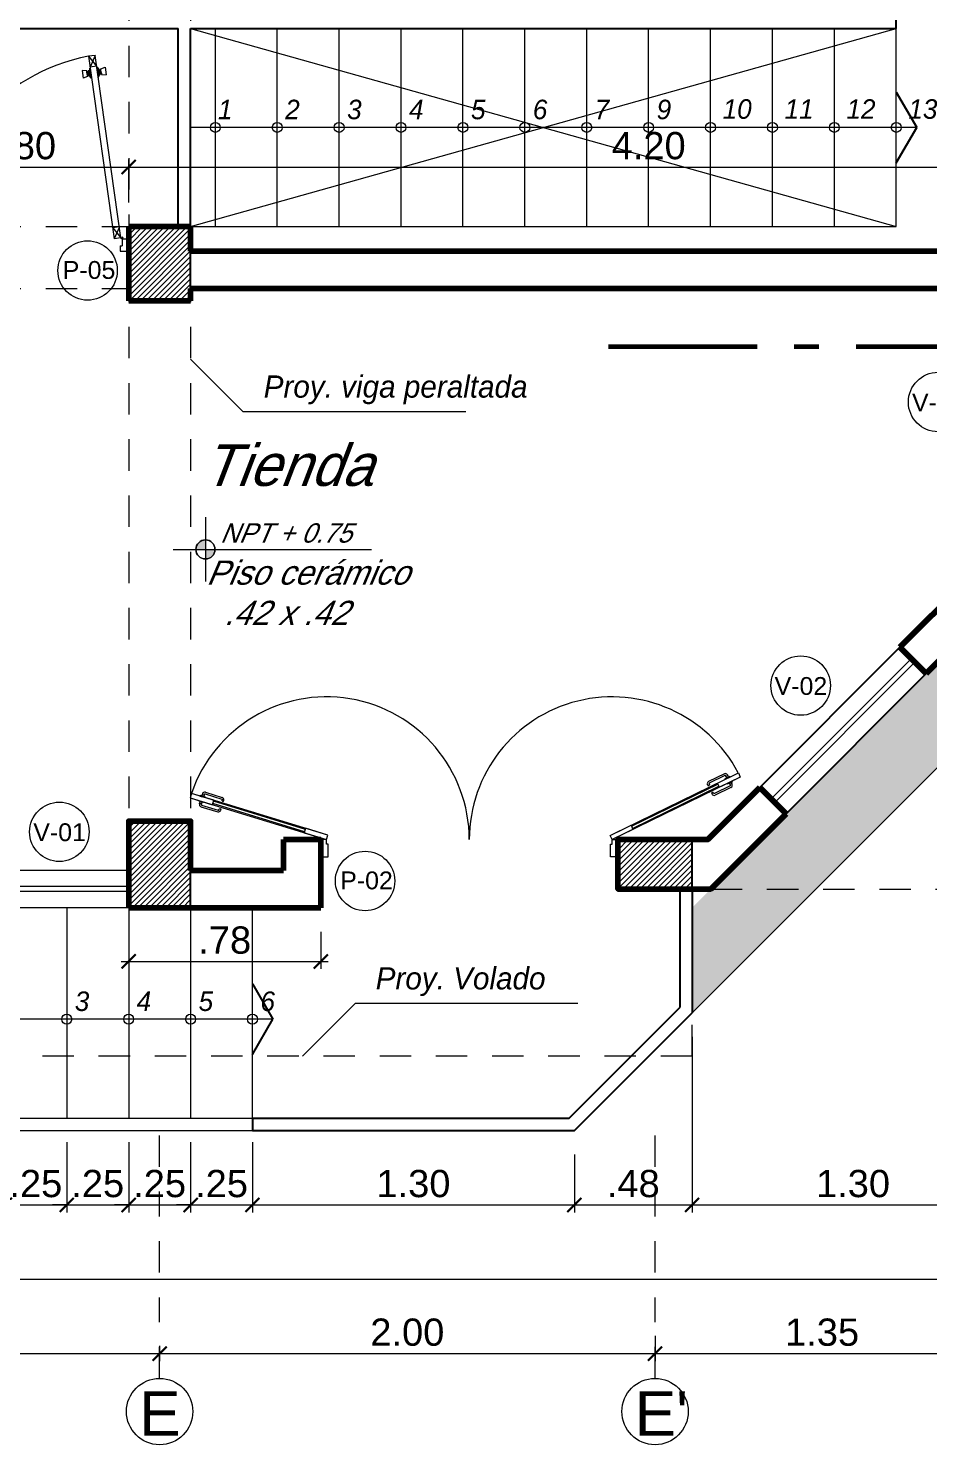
# Model space of a CAD drawing. Header units: millimetres. Extents: x 3779 to 7711, y 1445 to 3132.
# Drawn here: x 3866.92 to 3870.55, y 1479.69 to 1485.41 of the extents above; entities that cross this region are included whole.
import ezdxf

# ---------------------------------------------------------------- set-up
doc = ezdxf.new("R2010")
doc.units = ezdxf.units.MM
doc.header["$PDMODE"] = 3
for name, pattern in [('ACAD_ISO10W100', [18.5, 12, -3, 0.5, -3]), ('DASHDOTX2', [50.8, 25.4, -12.7, 0, -12.7]), ('HIDDEN', [9.525, 6.35, -3.175])]:
    doc.linetypes.add(name, pattern=pattern)
for name, color, linetype, lineweight in [('cotas', 7, 'Continuous', 5), ('EJES', 20, 'DASHDOTX2', 9), ('LINEA-DE-CORTE', 6, 'ACAD_ISO10W100', 60), ('PERSONA', 7, 'Continuous', 9), ('pluma 0.0', 33, 'Continuous', 0), ('pluma 0.5', 41, 'Continuous', 5), ('pluma 1', 1, 'Continuous', 9), ('pluma 1.5', 14, 'Continuous', 15), ('pluma 2', 2, 'Continuous', 20), ('pluma 2.5', 30, 'Continuous', 25), ('pluma 8', 98, 'Continuous', 80), ('proyecciones', 32, 'HIDDEN', 9), ('PUERTAS', 33, 'Continuous', 9), ('TEXTO', 7, 'Continuous', 9), ('TEXTURAS', 35, 'Continuous', 5), ('VEJETACION', 3, 'Continuous', 9)]:
    doc.layers.add(name, color=color, linetype=linetype, lineweight=lineweight)
doc.styles.add('nombreambiente', font='stylu.ttf', dxfattribs={"oblique": 20})
doc.styles.get("Standard").update_dxf_attribs({"font": 'arial.ttf'})
doc.styles.add('TIMES', font='arial.ttf', dxfattribs={"height": 0.11})
doc.dimstyles.new('julio', dxfattribs={"dimtxt": 0.11, "dimasz": 0.057, "dimexe": 0.03, "dimexo": 0.097, "dimgap": 0.0295, "dimtad": 1, "dimzin": 4, "dimdsep": 46, "dimtxsty": 'TIMES', "dimblk": 'ARCHTICK', "dimcen": 0, "dimdle": 0.03, "dimclrd": 256, "dimclre": 256, "dimclrt": 256, "dimadec": 0, "dimazin": 0, "dimtfac": 1, "dimtix": 1, "dimtmove": 2, "dimatfit": 2, "dimldrblk": 'ARCHTICK', "dimfxl": 1, "dimtolj": 1, "dimtzin": 0, "dimlwd": 5, "dimlwe": 5, "dimarcsym": 0})

# ---------------------------------------------------------------- blocks, each defined once
blk = doc.blocks.new('puerta 2 hojas')
at = {"layer": 'PUERTAS'}
for p, q in [((3863.72, 1522.073), (3864.957, 1522.676)), ((3864.976, 1522.635), (3863.74, 1522.033)), ((3864.822, 1522.667), (3864.67, 1522.592)), ((3864.852, 1522.656), (3864.856, 1522.65)), ((3864.957, 1522.676), (3864.976, 1522.635)), ((3863.927, 1522.162), (3864.76, 1522.567)), ((3863.936, 1522.141), (3864.77, 1522.547)), ((3864.664, 1522.553), (3864.66, 1522.562)), ((3864.886, 1522.535), (3864.734, 1522.461)), ((3864.897, 1522.565), (3864.894, 1522.572)), ((3859.683, 1522.478), (3859.67, 1522.435)), ((3859.67, 1522.435), (3860.985, 1522.033)), ((3860.998, 1522.076), (3859.683, 1522.478)), ((3859.759, 1522.378), (3859.761, 1522.385)), ((3859.789, 1522.475), (3859.786, 1522.468)), ((3859.817, 1522.49), (3859.979, 1522.44)), ((3860.774, 1522.109), (3859.888, 1522.38)), ((3860.781, 1522.131), (3859.894, 1522.402)), ((3859.991, 1522.403), (3859.994, 1522.412)), ((3864.699, 1522.481), (3864.704, 1522.472)), ((3859.774, 1522.35), (3859.936, 1522.301)), ((3859.967, 1522.325), (3859.964, 1522.316)), ((3860.985, 1522.033), (3860.998, 1522.076)), ((3863.74, 1522.033), (3863.72, 1522.073))]:
    blk.add_line(p, q, dxfattribs=at)
for points in [[(3864.838, 1522.641), (3864.835, 1522.647, 0.447405), (3864.828, 1522.651), (3864.677, 1522.577, 0.414214), (3864.675, 1522.57), (3864.679, 1522.561)], [(3864.876, 1522.563), (3864.879, 1522.558, -0.447405), (3864.877, 1522.55), (3864.726, 1522.476, -0.414214), (3864.719, 1522.479), (3864.715, 1522.488)], [(3859.78, 1522.379), (3859.778, 1522.373, 0.447405), (3859.781, 1522.366), (3859.941, 1522.317, 0.414214), (3859.948, 1522.321), (3859.951, 1522.33)], [(3859.806, 1522.463), (3859.807, 1522.469, -0.447405), (3859.814, 1522.473), (3859.974, 1522.424, -0.414214), (3859.978, 1522.417), (3859.975, 1522.408)]]:
    blk.add_lwpolyline(points, format="xyb", dxfattribs=at)
for points in [[(3864.774, 1522.537), (3864.755, 1522.578), (3864.957, 1522.676), (3864.976, 1522.635)], [(3864.83, 1522.614), (3864.828, 1522.619), (3864.878, 1522.644), (3864.881, 1522.639)], [(3864.85, 1522.574), (3864.853, 1522.569), (3864.903, 1522.594), (3864.901, 1522.599)], [(3859.884, 1522.369), (3859.897, 1522.412), (3859.683, 1522.478), (3859.67, 1522.435)], [(3859.804, 1522.394), (3859.802, 1522.389), (3859.749, 1522.405), (3859.75, 1522.41)], [(3859.817, 1522.437), (3859.819, 1522.442), (3859.765, 1522.459), (3859.763, 1522.453)], [(3860.985, 1522.033), (3860.998, 1522.076), (3860.784, 1522.142), (3860.771, 1522.099)], [(3863.74, 1522.033), (3863.72, 1522.073), (3863.922, 1522.172), (3863.941, 1522.131)]]:
    blk.add_lwpolyline(points, close=True, dxfattribs=at)
for points in [[(3864.843, 1522.627), (3864.863, 1522.637), (3864.856, 1522.65), (3864.838, 1522.641), (3864.843, 1522.627)], [(3864.868, 1522.576), (3864.888, 1522.586), (3864.894, 1522.572), (3864.876, 1522.563), (3864.868, 1522.576)], [(3859.786, 1522.394), (3859.765, 1522.4), (3859.761, 1522.385), (3859.78, 1522.379), (3859.786, 1522.394)], [(3859.803, 1522.447), (3859.781, 1522.454), (3859.786, 1522.468), (3859.806, 1522.463), (3859.803, 1522.447)], [(3861, 1521.865), (3861, 1521.988), (3860.985, 1521.988), (3860.985, 1522.033), (3860.93, 1522.033), (3860.93, 1521.865), (3861, 1521.865)], [(3863.725, 1521.865), (3863.725, 1521.988), (3863.74, 1521.988), (3863.74, 1522.033), (3863.795, 1522.033), (3863.795, 1521.865), (3863.725, 1521.865)]]:
    blk.add_lwpolyline(points, dxfattribs=at)
for centre, radius, start, end in [((3860.985, 1522.032), 1.377, 0.0593, 161.0873), ((3863.739, 1522.032), 1.377, 27.89, 179.9407), ((3864.832, 1522.646), 0.0224, 25.9712, 115.9712), ((3864.68, 1522.572), 0.0224, 115.9712, 205.9712), ((3864.668, 1522.565), 0.0122, 252.1494, 339.793), ((3864.876, 1522.556), 0.0224, 295.9712, 25.9712), ((3859.781, 1522.372), 0.0224, 163.0103, 253.0103), ((3859.81, 1522.468), 0.0224, 73.0103, 163.0103), ((3859.985, 1522.414), 0.0122, 209.1885, 296.8321), ((3859.972, 1522.419), 0.0224, 343.0103, 73.0103), ((3864.711, 1522.476), 0.0122, 72.1494, 159.793), ((3864.724, 1522.481), 0.0224, 205.9712, 295.9712), ((3859.943, 1522.322), 0.0224, 253.0103, 343.0103), ((3859.957, 1522.319), 0.0122, 29.1885, 116.8321)]:
    blk.add_arc(centre, radius, start, end, dxfattribs=at)
blk = doc.blocks.new('iiuyu')
at = {"layer": 'pluma 1', "ltscale": 0.3}
h = blk.add_hatch(color=256, dxfattribs=at)
h.paths.add_polyline_path([(1118.6362, 393.0279, 0.414214), (1118.5977, 392.9893), (1118.6362, 392.9893)])
h.paths.add_polyline_path([(1118.6747, 392.9893), (1118.6362, 392.9893), (1118.6362, 392.9508, 0.414214)])
for p, q in [((1118.6362, 393.1195), (1118.6362, 392.8592)), ((1118.506, 392.9893), (1119.307, 392.9893))]:
    blk.add_line(p, q, dxfattribs=at)
blk.add_circle((1118.6362, 392.9893), 0.0385, dxfattribs=at)
for start, end in [(0, 180), (180, 0)]:
    blk.add_arc((1118.6362, 392.9893), 0.0385, start, end, dxfattribs=at)
blk = doc.blocks.new('eqwqewr')
at = {"layer": 'PUERTAS'}
for p, q in [((0.1178, 0.7625, 4483.175), (0.0879, 0.7582, 4483.175)), ((0.0879, 0.7582, 4483.175), (0.2051, -0.0706, 4483.175)), ((0.1248, 0.713, 4483.175), (0.0949, 0.7087, 4483.175)), ((0.235, -0.0663, 4483.175), (0.1178, 0.7625, 4483.175)), ((0.1254, 0.7084, 4483.175), (0.1268, 0.7086, 4483.175)), ((0.1331, 0.6637, 4483.175), (0.1268, 0.7086, 4483.175)), ((0.1268, 0.7086, 4483.175), (0.1336, 0.6992, 4483.175)), ((0.1437, 0.7013, 4483.175), (0.1635, 0.7082, 4483.175)), ((0.1635, 0.7082, 4483.175), (0.1684, 0.6743, 4483.175)), ((0.0589, 0.6934, 4483.175), (0.0637, 0.6595, 4483.175)), ((0.0799, 0.6922, 4483.175), (0.0589, 0.6934, 4483.175)), ((0.0835, 0.6664, 4483.175), (0.0637, 0.6595, 4483.175)), ((0.0806, 0.6868, 4483.175), (0.0799, 0.6922, 4483.175)), ((0.084, 0.6873, 4483.175), (0.0806, 0.6868, 4483.175)), ((0.0828, 0.6718, 4483.175), (0.0806, 0.6868, 4483.175)), ((0.0862, 0.6723, 4483.175), (0.0828, 0.6718, 4483.175)), ((0.0828, 0.6718, 4483.175), (0.0835, 0.6664, 4483.175)), ((0.0871, 0.6898, 4483.175), (0.0837, 0.6893, 4483.175)), ((0.084, 0.6873, 4483.175), (0.0837, 0.6893, 4483.175)), ((0.0862, 0.6723, 4483.175), (0.084, 0.6873, 4483.175)), ((0.0862, 0.6723, 4483.175), (0.0864, 0.6703, 4483.175)), ((0.0898, 0.6708, 4483.175), (0.0864, 0.6703, 4483.175)), ((0.0902, 0.693, 4483.175), (0.0868, 0.6925, 4483.175)), ((0.0871, 0.6898, 4483.175), (0.0868, 0.6925, 4483.175)), ((0.0898, 0.6708, 4483.175), (0.0871, 0.6898, 4483.175)), ((0.0898, 0.6708, 4483.175), (0.0902, 0.6681, 4483.175)), ((0.0942, 0.704, 4483.175), (0.0902, 0.693, 4483.175)), ((0.0936, 0.6685, 4483.175), (0.0902, 0.693, 4483.175)), ((0.0936, 0.6685, 4483.175), (0.0902, 0.6681, 4483.175)), ((0.1005, 0.6591, 4483.175), (0.0936, 0.6685, 4483.175)), ((0.0955, 0.7042, 4483.175), (0.0942, 0.704, 4483.175)), ((0.1005, 0.6591, 4483.175), (0.0942, 0.704, 4483.175)), ((0.0987, 0.6817, 4483.175), (0.0987, 0.6817, 4483.175)), ((0.0987, 0.6817, 4483.175), (0.0987, 0.6817, 4483.175)), ((0.1019, 0.6593, 4483.175), (0.1005, 0.6591, 4483.175)), ((0.1318, 0.6635, 4483.175), (0.1331, 0.6637, 4483.175)), ((0.1331, 0.6637, 4483.175), (0.1371, 0.6747, 4483.175)), ((0.1336, 0.6992, 4483.175), (0.137, 0.6996, 4483.175)), ((0.1371, 0.6747, 4483.175), (0.1336, 0.6992, 4483.175)), ((0.1374, 0.6969, 4483.175), (0.137, 0.6996, 4483.175)), ((0.1371, 0.6747, 4483.175), (0.1405, 0.6752, 4483.175)), ((0.1374, 0.6969, 4483.175), (0.1408, 0.6974, 4483.175)), ((0.1401, 0.6779, 4483.175), (0.1374, 0.6969, 4483.175)), ((0.1401, 0.6779, 4483.175), (0.1435, 0.6784, 4483.175)), ((0.1401, 0.6779, 4483.175), (0.1405, 0.6752, 4483.175)), ((0.1411, 0.6954, 4483.175), (0.1408, 0.6974, 4483.175)), ((0.1411, 0.6954, 4483.175), (0.1445, 0.6958, 4483.175)), ((0.1432, 0.6804, 4483.175), (0.1411, 0.6954, 4483.175)), ((0.1432, 0.6804, 4483.175), (0.1466, 0.6809, 4483.175)), ((0.1432, 0.6804, 4483.175), (0.1435, 0.6784, 4483.175)), ((0.1445, 0.6958, 4483.175), (0.1437, 0.7013, 4483.175)), ((0.1466, 0.6809, 4483.175), (0.1445, 0.6958, 4483.175)), ((0.1466, 0.6809, 4483.175), (0.1474, 0.6755, 4483.175)), ((0.1474, 0.6755, 4483.175), (0.1684, 0.6743, 4483.175)), ((0.228, -0.0168, 4483.175), (0.1981, -0.021, 4483.175)), ((-0.5995, -0.0707, 4483.175), (-0.6297, -0.0707, 4483.175)), ((-0.6297, -0.0707, 4483.175), (-0.6297, -0.1273, 4483.175)), ((-0.5909, -0.1273, 4483.175), (-0.6297, -0.1273, 4483.175)), ((-0.5995, -0.0707, 4483.175), (-0.5995, -0.1019, 4483.175)), ((-0.5909, -0.1019, 4483.175), (-0.5995, -0.1019, 4483.175)), ((-0.5909, -0.1019, 4483.175), (-0.5909, -0.1273, 4483.175)), ((0.235, -0.0663, 4483.175), (0.2051, -0.0706, 4483.175)), ((0.2315, -0.1019, 4483.175), (0.2401, -0.1019, 4483.175)), ((0.2315, -0.1019, 4483.175), (0.2315, -0.1273, 4483.175)), ((0.2315, -0.1273, 4483.175), (0.2703, -0.1273, 4483.175)), ((0.2401, -0.0707, 4483.175), (0.2401, -0.1019, 4483.175)), ((0.2401, -0.0707, 4483.175), (0.2703, -0.0707, 4483.175)), ((0.2401, -0.0707, 4483.175), (0.2401, -0.1019, 4483.175)), ((0.2703, -0.0707, 4483.175), (0.2703, -0.1273, 4483.175))]:
    blk.add_line(p, q, dxfattribs=at)
for radius in [0.00461, 0.000461]:
    blk.add_circle((0.2397, -0.0661, 4483.175), radius, dxfattribs=at)
at = {"layer": 'TEXTURAS', "linetype": 'Continuous', "extrusion": (-4.60854e-07, -6.59516e-08, 1)}
for p, q in [((0.0879, 0.7582, 4483.175), (0.1248, 0.713, 4483.175)), ((0.1178, 0.7625, 4483.175), (0.0949, 0.7087, 4483.175)), ((0.1981, -0.021, 4483.175), (0.235, -0.0663, 4483.175)), ((0.228, -0.0168, 4483.175), (0.2051, -0.0706, 4483.175))]:
    blk.add_line(p, q, dxfattribs=at)
at = {"layer": 'TEXTURAS'}
blk.add_arc((0.2406, -0.0678, 4483.175), 0.8401, 100.47523, 180.19864, dxfattribs=at)
blk = doc.blocks.new('_ArchTick')
at = {"color": 0, "linetype": 'ByBlock', "lineweight": 40, "const_width": 0.15}
blk.add_lwpolyline([(-0.5, -0.5), (0.5, 0.5)], dxfattribs=at)
blk = doc.blocks.new('*D109')
at = {"layer": 'cotas', "lineweight": 5, "transparency": 16777216}
for p, q in [((3865.417, 1480.0592), (3867.477, 1480.0592)), ((3865.447, 1480.0817), (3865.447, 1480.0292)), ((3867.447, 1480.0902), (3867.447, 1480.0292))]:
    blk.add_line(p, q, dxfattribs=at)
at = {"layer": 'Defpoints', "color": 0, "transparency": 16777216}
for p in [(3865.447, 1480.1787), (3867.447, 1480.1872), (3867.447, 1480.0592)]:
    blk.add_point(p, dxfattribs=at)
at = {"layer": 'cotas', "lineweight": 5, "transparency": 16777216, "xscale": 0.057, "yscale": 0.057, "zscale": 0.057, "rotation": 180}
blk.add_blockref('_ArchTick', (3865.447, 1480.0592), dxfattribs=at)
at = {"layer": 'cotas', "lineweight": 5, "transparency": 16777216, "xscale": 0.057, "yscale": 0.057, "zscale": 0.057}
blk.add_blockref('_ArchTick', (3867.447, 1480.0592), dxfattribs=at)
at = {"layer": 'cotas', "transparency": 16777216, "insert": (3866.3285, 1480.15), "char_height": 0.11, "attachment_point": 5, "style": 'TIMES'}
blk.add_mtext('\\A1;2.00', dxfattribs=at)
blk = doc.blocks.new('*D110')
at = {"layer": 'cotas', "lineweight": 5, "transparency": 16777216}
for p, q in [((3869.4477, 1480.131), (3869.4477, 1480.0292)), ((3867.417, 1480.0592), (3869.4777, 1480.0592)), ((3867.447, 1480.0902), (3867.447, 1480.0292))]:
    blk.add_line(p, q, dxfattribs=at)
at = {"layer": 'Defpoints', "color": 0, "transparency": 16777216}
for p in [(3869.4477, 1480.228), (3867.447, 1480.1872), (3869.4477, 1480.0592)]:
    blk.add_point(p, dxfattribs=at)
at = {"layer": 'cotas', "lineweight": 5, "transparency": 16777216, "xscale": 0.057, "yscale": 0.057, "zscale": 0.057, "rotation": 180}
blk.add_blockref('_ArchTick', (3867.447, 1480.0592), dxfattribs=at)
at = {"layer": 'cotas', "lineweight": 5, "transparency": 16777216, "xscale": 0.057, "yscale": 0.057, "zscale": 0.057}
blk.add_blockref('_ArchTick', (3869.4477, 1480.0592), dxfattribs=at)
at = {"layer": 'cotas', "transparency": 16777216, "insert": (3868.4474, 1480.1449), "char_height": 0.11, "attachment_point": 5, "style": 'TIMES'}
blk.add_mtext('\\A1;2.00', dxfattribs=at)
blk = doc.blocks.new('*D111')
at = {"layer": 'cotas', "lineweight": 5, "transparency": 16777216}
for p, q in [((3870.797, 1480.2562), (3870.797, 1480.0292)), ((3869.4477, 1480.131), (3869.4477, 1480.0292)), ((3869.4177, 1480.0592), (3870.827, 1480.0592))]:
    blk.add_line(p, q, dxfattribs=at)
at = {"layer": 'Defpoints', "color": 0, "transparency": 16777216}
for p in [(3870.797, 1480.3532), (3869.4477, 1480.228), (3870.797, 1480.0592)]:
    blk.add_point(p, dxfattribs=at)
at = {"layer": 'cotas', "lineweight": 5, "transparency": 16777216, "xscale": 0.057, "yscale": 0.057, "zscale": 0.057, "rotation": 180}
blk.add_blockref('_ArchTick', (3869.4477, 1480.0592), dxfattribs=at)
at = {"layer": 'cotas', "lineweight": 5, "transparency": 16777216, "xscale": 0.057, "yscale": 0.057, "zscale": 0.057}
blk.add_blockref('_ArchTick', (3870.797, 1480.0592), dxfattribs=at)
at = {"layer": 'cotas', "transparency": 16777216, "insert": (3870.1224, 1480.1449), "char_height": 0.11, "attachment_point": 5, "style": 'TIMES'}
blk.add_mtext('\\A1;1.35', dxfattribs=at)
blk = doc.blocks.new('*D44')
at = {"layer": 'cotas', "lineweight": 5, "transparency": 16777216}
for p, q in [((3856.522, 1480.8622), (3856.522, 1480.3292)), ((3871.522, 1480.8622), (3871.522, 1480.3292)), ((3856.492, 1480.3592), (3871.552, 1480.3592))]:
    blk.add_line(p, q, dxfattribs=at)
at = {"layer": 'Defpoints', "color": 0, "transparency": 16777216}
for p in [(3856.522, 1480.9592), (3871.522, 1480.9592), (3871.522, 1480.3592)]:
    blk.add_point(p, dxfattribs=at)
at = {"layer": 'cotas', "lineweight": 5, "transparency": 16777216, "xscale": 0.057, "yscale": 0.057, "zscale": 0.057, "rotation": 180}
blk.add_blockref('_ArchTick', (3856.522, 1480.3592), dxfattribs=at)
at = {"layer": 'cotas', "lineweight": 5, "transparency": 16777216, "xscale": 0.057, "yscale": 0.057, "zscale": 0.057}
blk.add_blockref('_ArchTick', (3871.522, 1480.3592), dxfattribs=at)
at = {"layer": 'cotas', "transparency": 16777216, "insert": (3864.022, 1480.4449), "char_height": 0.11, "attachment_point": 5, "style": 'TIMES'}
blk.add_mtext('\\A1;15.00', dxfattribs=at)
blk = doc.blocks.new('*D121')
at = {"layer": 'cotas', "lineweight": 5, "transparency": 16777216}
for p, q in [((3866.822, 1480.9122), (3866.822, 1480.6292)), ((3867.072, 1480.9122), (3867.072, 1480.6292)), ((3866.822, 1480.6592), (3866.765, 1480.6592)), ((3866.822, 1480.6592), (3867.072, 1480.6592)), ((3867.072, 1480.6592), (3867.129, 1480.6592))]:
    blk.add_line(p, q, dxfattribs=at)
at = {"layer": 'Defpoints', "color": 0, "transparency": 16777216}
for p in [(3866.822, 1481.0092), (3867.072, 1481.0092), (3867.072, 1480.6592)]:
    blk.add_point(p, dxfattribs=at)
at = {"layer": 'cotas', "lineweight": 5, "transparency": 16777216, "xscale": 0.057, "yscale": 0.057, "zscale": 0.057}
blk.add_blockref('_ArchTick', (3866.822, 1480.6592), dxfattribs=at)
at = {"layer": 'cotas', "lineweight": 5, "transparency": 16777216, "xscale": 0.057, "yscale": 0.057, "zscale": 0.057, "rotation": 180}
blk.add_blockref('_ArchTick', (3867.072, 1480.6592), dxfattribs=at)
at = {"layer": 'cotas', "transparency": 16777216, "insert": (3866.947, 1480.7449), "char_height": 0.11, "attachment_point": 5, "style": 'TIMES'}
blk.add_mtext('\\A1;.25', dxfattribs=at)
blk = doc.blocks.new('*D122')
at = {"layer": 'cotas', "lineweight": 5, "transparency": 16777216}
for p, q in [((3867.072, 1480.9122), (3867.072, 1480.6292)), ((3867.322, 1480.9122), (3867.322, 1480.6292)), ((3867.072, 1480.6592), (3867.015, 1480.6592)), ((3867.072, 1480.6592), (3867.322, 1480.6592)), ((3867.322, 1480.6592), (3867.379, 1480.6592))]:
    blk.add_line(p, q, dxfattribs=at)
at = {"layer": 'Defpoints', "color": 0, "transparency": 16777216}
for p in [(3867.072, 1481.0092), (3867.322, 1481.0092), (3867.322, 1480.6592)]:
    blk.add_point(p, dxfattribs=at)
at = {"layer": 'cotas', "lineweight": 5, "transparency": 16777216, "xscale": 0.057, "yscale": 0.057, "zscale": 0.057}
blk.add_blockref('_ArchTick', (3867.072, 1480.6592), dxfattribs=at)
at = {"layer": 'cotas', "lineweight": 5, "transparency": 16777216, "xscale": 0.057, "yscale": 0.057, "zscale": 0.057, "rotation": 180}
blk.add_blockref('_ArchTick', (3867.322, 1480.6592), dxfattribs=at)
at = {"layer": 'cotas', "transparency": 16777216, "insert": (3867.197, 1480.7449), "char_height": 0.11, "attachment_point": 5, "style": 'TIMES'}
blk.add_mtext('\\A1;.25', dxfattribs=at)
blk = doc.blocks.new('*D123')
at = {"layer": 'cotas', "lineweight": 5, "transparency": 16777216}
for p, q in [((3867.322, 1480.9122), (3867.322, 1480.6292)), ((3867.572, 1480.9122), (3867.572, 1480.6292)), ((3867.322, 1480.6592), (3867.265, 1480.6592)), ((3867.322, 1480.6592), (3867.572, 1480.6592)), ((3867.572, 1480.6592), (3867.629, 1480.6592))]:
    blk.add_line(p, q, dxfattribs=at)
at = {"layer": 'Defpoints', "color": 0, "transparency": 16777216}
for p in [(3867.322, 1481.0092), (3867.572, 1481.0092), (3867.572, 1480.6592)]:
    blk.add_point(p, dxfattribs=at)
at = {"layer": 'cotas', "lineweight": 5, "transparency": 16777216, "xscale": 0.057, "yscale": 0.057, "zscale": 0.057}
blk.add_blockref('_ArchTick', (3867.322, 1480.6592), dxfattribs=at)
at = {"layer": 'cotas', "lineweight": 5, "transparency": 16777216, "xscale": 0.057, "yscale": 0.057, "zscale": 0.057, "rotation": 180}
blk.add_blockref('_ArchTick', (3867.572, 1480.6592), dxfattribs=at)
at = {"layer": 'cotas', "transparency": 16777216, "insert": (3867.447, 1480.7449), "char_height": 0.11, "attachment_point": 5, "style": 'TIMES'}
blk.add_mtext('\\A1;.25', dxfattribs=at)
blk = doc.blocks.new('*D124')
at = {"layer": 'cotas', "lineweight": 5, "transparency": 16777216}
for p, q in [((3867.572, 1480.9122), (3867.572, 1480.6292)), ((3867.822, 1480.9122), (3867.822, 1480.6292)), ((3867.572, 1480.6592), (3867.515, 1480.6592)), ((3867.572, 1480.6592), (3867.822, 1480.6592)), ((3867.822, 1480.6592), (3867.879, 1480.6592))]:
    blk.add_line(p, q, dxfattribs=at)
at = {"layer": 'Defpoints', "color": 0, "transparency": 16777216}
for p in [(3867.572, 1481.0092), (3867.822, 1481.0092), (3867.822, 1480.6592)]:
    blk.add_point(p, dxfattribs=at)
at = {"layer": 'cotas', "lineweight": 5, "transparency": 16777216, "xscale": 0.057, "yscale": 0.057, "zscale": 0.057}
blk.add_blockref('_ArchTick', (3867.572, 1480.6592), dxfattribs=at)
at = {"layer": 'cotas', "lineweight": 5, "transparency": 16777216, "xscale": 0.057, "yscale": 0.057, "zscale": 0.057, "rotation": 180}
blk.add_blockref('_ArchTick', (3867.822, 1480.6592), dxfattribs=at)
at = {"layer": 'cotas', "transparency": 16777216, "insert": (3867.697, 1480.7449), "char_height": 0.11, "attachment_point": 5, "style": 'TIMES'}
blk.add_mtext('\\A1;.25', dxfattribs=at)
blk = doc.blocks.new('*D125')
at = {"layer": 'cotas', "lineweight": 5, "transparency": 16777216}
for p, q in [((3870.897, 1481.7622), (3870.897, 1480.6292)), ((3869.5977, 1481.338), (3869.5977, 1480.6292)), ((3869.5677, 1480.6592), (3870.927, 1480.6592))]:
    blk.add_line(p, q, dxfattribs=at)
at = {"layer": 'Defpoints', "color": 0, "transparency": 16777216}
for p in [(3870.897, 1481.8592), (3869.5977, 1481.435), (3870.897, 1480.6592)]:
    blk.add_point(p, dxfattribs=at)
at = {"layer": 'cotas', "lineweight": 5, "transparency": 16777216, "xscale": 0.057, "yscale": 0.057, "zscale": 0.057, "rotation": 180}
blk.add_blockref('_ArchTick', (3869.5977, 1480.6592), dxfattribs=at)
at = {"layer": 'cotas', "lineweight": 5, "transparency": 16777216, "xscale": 0.057, "yscale": 0.057, "zscale": 0.057}
blk.add_blockref('_ArchTick', (3870.897, 1480.6592), dxfattribs=at)
at = {"layer": 'cotas', "transparency": 16777216, "insert": (3870.2474, 1480.7449), "char_height": 0.11, "attachment_point": 5, "style": 'TIMES'}
blk.add_mtext('\\A1;1.30', dxfattribs=at)
blk = doc.blocks.new('*D64')
at = {"layer": 'cotas', "lineweight": 5, "transparency": 16777216}
for p, q in [((3866.522, 1484.7062), (3866.522, 1484.8792)), ((3867.322, 1484.7062), (3867.322, 1484.8792)), ((3866.492, 1484.8492), (3867.352, 1484.8492))]:
    blk.add_line(p, q, dxfattribs=at)
at = {"layer": 'Defpoints', "color": 0, "transparency": 16777216}
for p in [(3867.322, 1484.8492), (3866.522, 1484.6092), (3867.322, 1484.6092)]:
    blk.add_point(p, dxfattribs=at)
at = {"layer": 'cotas', "lineweight": 5, "transparency": 16777216, "xscale": 0.057, "yscale": 0.057, "zscale": 0.057, "rotation": 180}
blk.add_blockref('_ArchTick', (3866.522, 1484.8492), dxfattribs=at)
at = {"layer": 'cotas', "lineweight": 5, "transparency": 16777216, "xscale": 0.057, "yscale": 0.057, "zscale": 0.057}
blk.add_blockref('_ArchTick', (3867.322, 1484.8492), dxfattribs=at)
at = {"layer": 'cotas', "transparency": 16777216, "insert": (3866.922, 1484.9349), "char_height": 0.11, "attachment_point": 5, "style": 'TIMES'}
blk.add_mtext('\\A1;.80', dxfattribs=at)
blk = doc.blocks.new('*D65')
at = {"layer": 'cotas', "lineweight": 5, "transparency": 16777216}
for p, q in [((3867.322, 1484.7062), (3867.322, 1484.8792)), ((3871.522, 1484.6062), (3871.522, 1484.8792)), ((3867.292, 1484.8492), (3871.552, 1484.8492))]:
    blk.add_line(p, q, dxfattribs=at)
at = {"layer": 'Defpoints', "color": 0, "transparency": 16777216}
for p in [(3871.522, 1484.8492), (3867.322, 1484.6092), (3871.522, 1484.5092)]:
    blk.add_point(p, dxfattribs=at)
at = {"layer": 'cotas', "lineweight": 5, "transparency": 16777216, "xscale": 0.057, "yscale": 0.057, "zscale": 0.057, "rotation": 180}
blk.add_blockref('_ArchTick', (3867.322, 1484.8492), dxfattribs=at)
at = {"layer": 'cotas', "lineweight": 5, "transparency": 16777216, "xscale": 0.057, "yscale": 0.057, "zscale": 0.057}
blk.add_blockref('_ArchTick', (3871.522, 1484.8492), dxfattribs=at)
at = {"layer": 'cotas', "transparency": 16777216, "insert": (3869.422, 1484.9349), "char_height": 0.11, "attachment_point": 5, "style": 'TIMES'}
blk.add_mtext('\\A1;4.20', dxfattribs=at)
blk = doc.blocks.new('*D70')
at = {"layer": 'cotas', "lineweight": 5, "transparency": 16777216}
for p, q in [((3867.322, 1481.7622), (3867.322, 1481.6122)), ((3868.0977, 1481.7622), (3868.0977, 1481.6122)), ((3867.292, 1481.6422), (3868.1277, 1481.6422))]:
    blk.add_line(p, q, dxfattribs=at)
at = {"layer": 'Defpoints', "color": 0, "transparency": 16777216}
for p in [(3867.322, 1481.8592), (3868.0977, 1481.8592), (3868.0977, 1481.6422)]:
    blk.add_point(p, dxfattribs=at)
at = {"layer": 'cotas', "lineweight": 5, "transparency": 16777216, "xscale": 0.057, "yscale": 0.057, "zscale": 0.057, "rotation": 180}
blk.add_blockref('_ArchTick', (3867.322, 1481.6422), dxfattribs=at)
at = {"layer": 'cotas', "lineweight": 5, "transparency": 16777216, "xscale": 0.057, "yscale": 0.057, "zscale": 0.057}
blk.add_blockref('_ArchTick', (3868.0977, 1481.6422), dxfattribs=at)
at = {"layer": 'cotas', "transparency": 16777216, "insert": (3867.7099, 1481.7278), "char_height": 0.11, "attachment_point": 5, "style": 'TIMES'}
blk.add_mtext('\\A1;.78', dxfattribs=at)
blk = doc.blocks.new('*D81')
at = {"layer": 'cotas', "lineweight": 5, "transparency": 16777216}
for p, q in [((3867.822, 1480.8622), (3867.822, 1480.6292)), ((3869.122, 1480.8622), (3869.122, 1480.6292)), ((3867.792, 1480.6592), (3869.152, 1480.6592))]:
    blk.add_line(p, q, dxfattribs=at)
at = {"layer": 'Defpoints', "color": 0, "transparency": 16777216}
for p in [(3867.822, 1480.9592), (3869.122, 1480.9592), (3869.122, 1480.6592)]:
    blk.add_point(p, dxfattribs=at)
at = {"layer": 'cotas', "lineweight": 5, "transparency": 16777216, "xscale": 0.057, "yscale": 0.057, "zscale": 0.057, "rotation": 180}
blk.add_blockref('_ArchTick', (3867.822, 1480.6592), dxfattribs=at)
at = {"layer": 'cotas', "lineweight": 5, "transparency": 16777216, "xscale": 0.057, "yscale": 0.057, "zscale": 0.057}
blk.add_blockref('_ArchTick', (3869.122, 1480.6592), dxfattribs=at)
at = {"layer": 'cotas', "transparency": 16777216, "insert": (3868.472, 1480.7449), "char_height": 0.11, "attachment_point": 5, "style": 'TIMES'}
blk.add_mtext('\\A1;1.30', dxfattribs=at)
blk = doc.blocks.new('*D82')
at = {"layer": 'cotas', "lineweight": 5, "transparency": 16777216}
for p, q in [((3869.122, 1480.8622), (3869.122, 1480.6292)), ((3869.5977, 1480.8353), (3869.5977, 1480.6292)), ((3869.092, 1480.6592), (3869.6277, 1480.6592))]:
    blk.add_line(p, q, dxfattribs=at)
at = {"layer": 'Defpoints', "color": 0, "transparency": 16777216}
for p in [(3869.122, 1480.9592), (3869.5977, 1480.9323), (3869.5977, 1480.6592)]:
    blk.add_point(p, dxfattribs=at)
at = {"layer": 'cotas', "lineweight": 5, "transparency": 16777216, "xscale": 0.057, "yscale": 0.057, "zscale": 0.057, "rotation": 180}
blk.add_blockref('_ArchTick', (3869.122, 1480.6592), dxfattribs=at)
at = {"layer": 'cotas', "lineweight": 5, "transparency": 16777216, "xscale": 0.057, "yscale": 0.057, "zscale": 0.057}
blk.add_blockref('_ArchTick', (3869.5977, 1480.6592), dxfattribs=at)
at = {"layer": 'cotas', "transparency": 16777216, "insert": (3869.3599, 1480.7449), "char_height": 0.11, "attachment_point": 5, "style": 'TIMES'}
blk.add_mtext('\\A1;.48', dxfattribs=at)

msp = doc.modelspace()

# ---------------------------------------------------------------- hatches: boundary and pattern name
at = {"layer": 'TEXTURAS'}
h = msp.add_hatch(dxfattribs=at)
h.set_pattern_fill('LINE', color=256, scale=0.005, angle=45)
h.set_pattern_definition([(45, (13.458548, -57.590765), (-0.01122532015, 0.01122532015), [])])
h.paths.add_polyline_path([(3867.572, 1484.6092), (3867.322, 1484.6092), (3867.322, 1484.3092), (3867.572, 1484.3092)])
h = msp.add_hatch(dxfattribs=at)
h.set_pattern_fill('LINE', color=256, scale=0.005, angle=45)
h.set_pattern_definition([(45, (13.458548, -57.290765), (-0.01122532015, 0.01122532015), [])])
h.paths.add_polyline_path([(3867.572, 1482.2092), (3867.472, 1482.2092), (3867.322, 1482.2092), (3867.322, 1481.8592), (3867.572, 1481.8592)])
h = msp.add_hatch(dxfattribs=at)
h.set_pattern_fill('LINE', color=256, scale=0.005, angle=45)
h.set_pattern_definition([(45, (2.658548, -57.515765), (-0.01122532015, 0.01122532015), [])])
h.paths.add_polyline_path([(3869.5977, 1482.1342), (3869.2977, 1482.1342), (3869.2977, 1481.9342), (3869.5977, 1481.9342)])
at = {"layer": 'VEJETACION'}
h = msp.add_hatch(dxfattribs=at)
h.set_pattern_fill('AR-SAND', color=256, scale=0.0008)
h.set_pattern_definition([(37.5, (2.658548, -57.590765), (-0.00128002504, 0.03915305899), [0, -0.0308864, 0, -0.034544, 0, -0.03302]), (7.5, (2.65855, -57.590765), (0.03596186265, 0.05734600805), [0, -0.0166624, 0, -0.0278384, 0, -0.010668]), (327.5, (2.633554, -57.590765), (0.06327938962, 0.00011497477), [0, -0.01016, 0, -0.036576, 0, -0.047752]), (317.5, (2.633554, -57.590765), (0.0610845162, 0.01783434586), [0, -0.00508, 0, -0.0239776, 0, -0.027432])])
h.paths.add_polyline_path([(3871.522, 1484.3592), (3870.897, 1484.3592), (3870.897, 1483.1585), (3870.5781, 1482.8396), (3869.9417, 1482.2032), (3869.5977, 1481.8592), (3869.5977, 1481.435), (3871.522, 1483.3592)])

# ---------------------------------------------------------------- linework, layer by layer
at = {"layer": 'EJES', "ltscale": 0.005}
for p, q in [((3867.447, 1479.9592), (3867.447, 1480.9592)), ((3869.4477, 1479.9592), (3869.4477, 1480.9592))]:
    msp.add_line(p, q, dxfattribs=at)
at = {"layer": 'LINEA-DE-CORTE', "ltscale": 0.05}
msp.add_line((3869.2596, 1484.1243), (3872.5313, 1484.1243), dxfattribs=at)
at = {"layer": 'pluma 0.0'}
for p, q in [((3867.572, 1485.4092), (3870.422, 1484.6092)), ((3867.572, 1484.6092), (3870.422, 1485.4092)), ((3867.672, 1484.6092), (3867.672, 1485.4092)), ((3867.922, 1484.6092), (3867.922, 1485.4092)), ((3868.172, 1484.6092), (3868.172, 1485.4092)), ((3868.422, 1484.6092), (3868.422, 1485.4092)), ((3868.672, 1484.6092), (3868.672, 1485.4092)), ((3868.922, 1484.6092), (3868.922, 1485.4092)), ((3869.172, 1484.6092), (3869.172, 1485.4092)), ((3869.422, 1484.6092), (3869.422, 1485.4092)), ((3869.672, 1484.6092), (3869.672, 1485.4092)), ((3869.922, 1484.6092), (3869.922, 1485.4092)), ((3870.172, 1484.6092), (3870.172, 1485.4092)), ((3867.072, 1481.8592), (3867.072, 1481.0092)), ((3867.322, 1481.8592), (3867.322, 1481.0092)), ((3867.572, 1481.8592), (3867.572, 1481.0092))]:
    msp.add_line(p, q, dxfattribs=at)
at = {"layer": 'pluma 0.5'}
msp.add_line((3869.5977, 1481.435), (3871.522, 1483.3592), dxfattribs=at)
at = {"layer": 'pluma 1'}
for p, q in [((3870.422, 1484.6092), (3870.422, 1485.4092)), ((3870.5045, 1485.0092), (3867.572, 1485.0092)), ((3867.572, 1484.6092), (3870.422, 1484.6092)), ((3869.9169, 1482.2986), (3870.4826, 1482.8643)), ((3869.9311, 1482.2845), (3870.4968, 1482.8502)), ((3867.322, 1481.9442), (3865.472, 1481.9442)), ((3867.322, 1481.9242), (3865.472, 1481.9242)), ((3869.5477, 1481.9342), (3869.5977, 1481.9342)), ((3867.9045, 1481.4092), (3866.4355, 1481.4092))]:
    msp.add_line(p, q, dxfattribs=at)
for centre, radius in [((3867.672, 1485.0092), 0.02), ((3867.922, 1485.0092), 0.02), ((3868.172, 1485.0092), 0.02), ((3868.422, 1485.0092), 0.02), ((3868.672, 1485.0092), 0.02), ((3868.922, 1485.0092), 0.02), ((3869.172, 1485.0092), 0.02), ((3869.422, 1485.0092), 0.02), ((3869.672, 1485.0092), 0.02), ((3869.922, 1485.0092), 0.02), ((3870.172, 1485.0092), 0.02), ((3870.422, 1485.0092), 0.02), ((3867.1562, 1484.4315), 0.12), ((3870.5908, 1483.9005), 0.12), ((3870.036, 1482.7558), 0.12), ((3867.0421, 1482.1654), 0.12), ((3868.2767, 1481.9671), 0.12), ((3867.072, 1481.4092), 0.02), ((3867.322, 1481.4092), 0.02), ((3867.572, 1481.4092), 0.02), ((3867.822, 1481.4092), 0.02), ((3867.447, 1479.8253), 0.1339), ((3869.4477, 1479.8253), 0.1339)]:
    msp.add_circle(centre, radius, dxfattribs=at)
at = {"layer": 'pluma 1.5'}
for p, q in [((3867.822, 1481.0092), (3867.822, 1481.8592)), ((3866.572, 1481.0092), (3867.822, 1481.0092)), ((3866.572, 1480.9592), (3867.822, 1480.9592))]:
    msp.add_line(p, q, dxfattribs=at)
at = {"layer": 'pluma 2'}
for p, q in [((3867.322, 1482.0092), (3865.472, 1482.0092)), ((3867.322, 1481.8592), (3865.472, 1481.8592))]:
    msp.add_line(p, q, dxfattribs=at)
at = {"layer": 'pluma 2.5'}
for p, q in [((3870.422, 1485.4092), (3870.422, 1485.4592)), ((3866.272, 1485.4092), (3867.522, 1485.4092)), ((3867.522, 1484.6092), (3867.522, 1485.4092)), ((3867.572, 1485.4092), (3870.422, 1485.4092)), ((3867.572, 1484.6092), (3867.572, 1485.4092)), ((3870.422, 1485.1521), (3870.5045, 1485.0092)), ((3870.422, 1484.8664), (3870.5045, 1485.0092)), ((3869.871, 1482.3446), (3870.4366, 1482.9103)), ((3869.977, 1482.2385), (3870.5427, 1482.8042)), ((3869.5477, 1481.9342), (3869.5477, 1481.4557)), ((3869.5977, 1481.9342), (3869.5977, 1481.435)), ((3867.822, 1481.5521), (3867.9045, 1481.4092)), ((3869.1013, 1481.0092), (3869.5477, 1481.4557)), ((3869.122, 1480.9592), (3869.5977, 1481.435)), ((3867.822, 1481.2664), (3867.9045, 1481.4092)), ((3867.822, 1481.0092), (3869.1013, 1481.0092)), ((3867.822, 1481.0092), (3867.822, 1480.9592)), ((3867.822, 1480.9592), (3869.122, 1480.9592))]:
    msp.add_line(p, q, dxfattribs=at)
for points in [[(3867.322, 1484.3092), (3867.572, 1484.3092), (3867.572, 1484.6092), (3867.322, 1484.6092)], [(3867.572, 1482.2092), (3867.322, 1482.2092), (3867.322, 1481.8592), (3867.422, 1481.8592), (3867.572, 1481.8592)], [(3869.5977, 1482.1342), (3869.2977, 1482.1342), (3869.2977, 1481.9342), (3869.5977, 1481.9342)]]:
    msp.add_lwpolyline(points, close=True, dxfattribs=at)
at = {"layer": 'pluma 8'}
for p, q in [((3867.322, 1484.6092), (3867.572, 1484.6092)), ((3867.322, 1484.6092), (3867.322, 1484.3092)), ((3867.572, 1484.5092), (3867.572, 1484.6092)), ((3867.572, 1484.5092), (3870.672, 1484.5092)), ((3867.572, 1484.3592), (3871.172, 1484.3592)), ((3867.572, 1484.3592), (3867.572, 1484.3092)), ((3867.572, 1484.3092), (3867.322, 1484.3092)), ((3870.5427, 1482.8042), (3870.4366, 1482.9103)), ((3869.977, 1482.2385), (3869.871, 1482.3446)), ((3867.9477, 1482.0092), (3867.9477, 1482.1342)), ((3868.0977, 1482.1342), (3867.9477, 1482.1342)), ((3868.0977, 1481.8592), (3868.0977, 1482.1342)), ((3867.9477, 1482.0092), (3867.572, 1482.0092)), ((3868.0977, 1481.8592), (3867.322, 1481.8592))]:
    msp.add_line(p, q, dxfattribs=at)
for points in [[(3870.5427, 1482.8042), (3870.897, 1483.1585), (3870.897, 1483.4835), (3870.697, 1483.4835), (3870.697, 1483.1706), (3870.4366, 1482.9103)], [(3869.871, 1482.3446), (3869.6606, 1482.1342), (3869.2977, 1482.1342), (3869.2977, 1481.9342), (3869.6727, 1481.9342), (3869.977, 1482.2385)], [(3867.322, 1481.8592), (3867.322, 1482.2092), (3867.572, 1482.2092), (3867.572, 1482.0092)]]:
    msp.add_lwpolyline(points, dxfattribs=at)
at = {"layer": 'proyecciones', "linetype": 'HIDDEN', "ltscale": 0.02}
for p, q in [((3867.322, 1487.6092), (3867.322, 1481.9092)), ((3867.572, 1487.6092), (3867.572, 1481.9092)), ((3856.772, 1484.6092), (3867.322, 1484.6092)), ((3856.772, 1484.3592), (3867.322, 1484.3592)), ((3869.5977, 1481.2592), (3869.5977, 1481.9342)), ((3869.6727, 1481.9342), (3871.072, 1481.9342)), ((3869.5977, 1481.2592), (3865.472, 1481.2592))]:
    msp.add_line(p, q, dxfattribs=at)
at = {"layer": 'TEXTURAS'}
msp.add_line((3867.572, 1481.8592), (3867.572, 1481.0092), dxfattribs=at)
for points in [[(3868.6841, 1483.8609), (3867.7841, 1483.8609), (3867.572, 1484.073)], [(3869.1364, 1481.4719), (3868.2364, 1481.4719), (3868.0243, 1481.2598)]]:
    msp.add_lwpolyline(points, dxfattribs=at)

# ---------------------------------------------------------------- block references
at = {"layer": 'cotas', "xscale": 0.4187429195427281, "yscale": 0.4187429195427281, "zscale": 0.4187429195427281}
msp.add_blockref('puerta 2 hojas', (2251.3608, 844.7937), dxfattribs=at)
at = {"layer": 'pluma 1', "linetype": 'Continuous'}
msp.add_blockref('iiuyu', (2748.9958, 1090.3162), dxfattribs=at)
at = {"layer": 'PUERTAS', "xscale": 0.8888888888730345, "yscale": 0.8888888888730345, "zscale": 0.8888888888730345}
msp.add_blockref('eqwqewr', (3867.0817, 1484.6223, -3985.0444), dxfattribs=at)

# ---------------------------------------------------------------- texts
at = {"layer": 'PERSONA', "linetype": 'Continuous', "char_height": 0.072, "width": 1.154549, "attachment_point": 1}
for s, insert in [('P-05', (3867.0558, 1484.4698)), ('V-03', (3870.4855, 1483.935)), ('V-02', (3869.9307, 1482.7902)), ('{\\fArial|b0|i0|c0|p34;V-01}', (3866.9368, 1482.1999)), ('P-02', (3868.1763, 1482.0054))]:
    msp.add_mtext(s, dxfattribs=dict(at, insert=insert))
at = {"layer": 'TEXTO'}
for s, insert, char_height, width, attachment_point in [('{\\fStylus BT|b0|i1|c0|p34;\\C0;1}', (3867.7411, 1485.121), 0.078848, 0.080432, 3), ('{\\fStylus BT|b0|i1|c0|p34;\\C0;2}', (3868.0129, 1485.121), 0.078848, 0.080432, 3), ('{\\fStylus BT|b0|i1|c0|p34;\\C0;3}', (3868.2629, 1485.121), 0.078848, 0.080432, 3), ('{\\fStylus BT|b0|i1|c0|p34;\\C0;4}', (3868.5129, 1485.121), 0.078848, 0.080432, 3), ('{\\fStylus BT|b0|i1|c0|p34;\\C0;5}', (3868.7629, 1485.121), 0.078848, 0.080432, 3), ('{\\fStylus BT|b0|i1|c0|p34;\\C0;6}', (3869.0129, 1485.121), 0.078848, 0.080432, 3), ('{\\fStylus BT|b0|i1|c0|p34;\\C0;7}', (3869.2629, 1485.121), 0.078848, 0.080432, 3), ('{\\fStylus BT|b0|i1|c0|p34;\\C0;9}', (3869.5129, 1485.121), 0.078848, 0.080432, 3), ('{\\fStylus BT|b0|i1|c0|p34;\\C0;10}', (3869.8381, 1485.1229), 0.078848, 0.080432, 3), ('{\\fStylus BT|b0|i1|c0|p34;\\C0;11}', (3870.0881, 1485.1229), 0.078848, 0.080432, 3), ('{\\fStylus BT|b0|i1|c0|p34;\\C0;12}', (3870.3381, 1485.1229), 0.078848, 0.093826, 3), ('{\\fStylus BT|b0|i1|c0|p34;\\C0;13}', (3870.5881, 1485.1229), 0.078848, 0.081484, 3), ('{\\fStylus BT|b0|i1|c0|p34;\\C7;Proy. viga peraltada}', (3867.8673, 1484.0079), 0.0896, 2.293656, 1), ('{\\fStylus BT|b0|i1|c0|p34;\\C7;Proy. Volado}', (3868.3196, 1481.6189), 0.0896, 2.293656, 1), ('{\\fStylus BT|b0|i1|c0|p34;\\C0;3}', (3867.1629, 1481.521), 0.078848, 0.080432, 3), ('{\\fStylus BT|b0|i1|c0|p34;\\C0;4}', (3867.4129, 1481.521), 0.078848, 0.080432, 3), ('{\\fStylus BT|b0|i1|c0|p34;\\C0;5}', (3867.6629, 1481.521), 0.078848, 0.080432, 3), ('{\\fStylus BT|b0|i1|c0|p34;\\C0;6}', (3867.9129, 1481.521), 0.078848, 0.080432, 3)]:
    msp.add_mtext(s, dxfattribs=dict(at, insert=insert, char_height=char_height, width=width, attachment_point=attachment_point))
at = {"layer": 'TEXTO', "attachment_point": 1, "style": 'nombreambiente'}
for s, insert, char_height, width in [('{\\Q21;Tienda}', (3867.6177, 1483.7299), 0.168, 1.67738), ('{\\Q23;NPT + 0.75}', (3867.6903, 1483.4109), 0.078, 0.949042), ('{\\Q23; Piso cerámico    \\P   .42 x .42\\P   }', (3867.5979, 1483.2607), 0.0975, 1.795972)]:
    msp.add_mtext(s, dxfattribs=dict(at, insert=insert, char_height=char_height, width=width))
at = {"layer": 'TEXTO', "color": 5, "char_height": 0.18, "width": 2.597734, "attachment_point": 7}
for s, insert in [('{\\C7;E}', (3867.3646, 1479.7272)), ("{\\C7;E'}", (3869.3653, 1479.7272))]:
    msp.add_mtext(s, dxfattribs=dict(at, insert=insert))

# ---------------------------------------------------------------- dimensions: what is measured, and where the dimension line sits
at = {"layer": 'cotas'}
for base, p1, p2, picture, middle in [((3867.322, 1484.8492), (3866.522, 1484.6092), (3867.322, 1484.6092), '*D64', (3866.922, 1484.9349)), ((3871.522, 1484.8492), (3867.322, 1484.6092), (3871.522, 1484.5092), '*D65', (3869.422, 1484.9349)), ((3868.0977, 1481.6422), (3867.322, 1481.8592), (3868.0977, 1481.8592), '*D70', (3867.7099, 1481.7278)), ((3870.897, 1480.6592), (3869.5977, 1481.435), (3870.897, 1481.8592), '*D125', (3870.2474, 1480.7449)), ((3867.072, 1480.6592), (3866.822, 1481.0092), (3867.072, 1481.0092), '*D121', (3866.947, 1480.7449)), ((3867.322, 1480.6592), (3867.072, 1481.0092), (3867.322, 1481.0092), '*D122', (3867.197, 1480.7449)), ((3867.572, 1480.6592), (3867.322, 1481.0092), (3867.572, 1481.0092), '*D123', (3867.447, 1480.7449)), ((3867.822, 1480.6592), (3867.572, 1481.0092), (3867.822, 1481.0092), '*D124', (3867.697, 1480.7449)), ((3871.522, 1480.3592), (3856.522, 1480.9592), (3871.522, 1480.9592), '*D44', (3864.022, 1480.4449)), ((3869.122, 1480.6592), (3867.822, 1480.9592), (3869.122, 1480.9592), '*D81', (3868.472, 1480.7449)), ((3869.5977, 1480.6592), (3869.122, 1480.9592), (3869.5977, 1480.9323), '*D82', (3869.3599, 1480.7449))]:
    dim = msp.add_linear_dim(base=base, p1=p1, p2=p2, dimstyle='julio', dxfattribs=at)
    dim.commit()
    dim.dimension.update_dxf_attribs({"geometry": picture, "text_midpoint": middle})
for base, p1, p2, picture, middle in [((3870.797, 1480.0592), (3869.4477, 1480.228), (3870.797, 1480.3532), '*D111', (3870.1224, 1480.1449)), ((3869.4477, 1480.0592), (3867.447, 1480.1872), (3869.4477, 1480.228), '*D110', (3868.4474, 1480.1449))]:
    dim = msp.add_linear_dim(base=base, p1=p1, p2=p2, angle=180, dimstyle='julio', dxfattribs=at)
    dim.commit()
    dim.dimension.update_dxf_attribs({"geometry": picture, "text_midpoint": middle})
dim = msp.add_linear_dim(base=(3867.447, 1480.0592), p1=(3865.447, 1480.1787), p2=(3867.447, 1480.1872), angle=180, dimstyle='julio', dxfattribs=at)
dim.commit()
dim.dimension.update_dxf_attribs({"geometry": '*D109', "text_midpoint": (3866.3285, 1480.15), "dimtype": 160})

doc.saveas('drawing.dxf')
